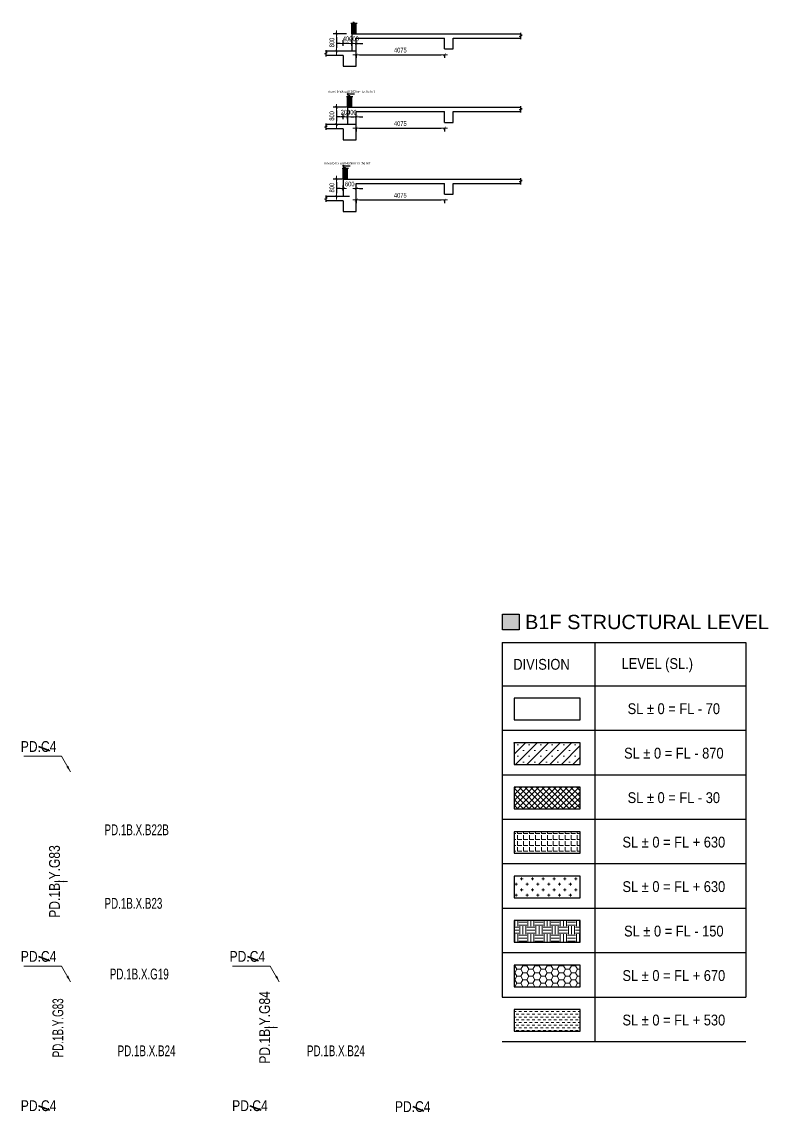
# Model space of a CAD drawing. Header units: millimetres. Extents: x -186788 to 266101, y -9748 to 236614.
# Drawn here: x 177656 to 212155, y 65977 to 116370 of the extents above; entities that cross this region are included whole.
import ezdxf
from ezdxf.enums import TextEntityAlignment as Align

# ---------------------------------------------------------------- set-up
doc = ezdxf.new("R2010")
doc.units = ezdxf.units.MM
doc.header["$MEASUREMENT"] = 0
doc.set_wipeout_variables(frame=1)
doc.header["$PDMODE"] = 1
for name, color, linetype, lineweight in [('$0$C1', 20, 'Continuous', 35), ('$0$NDC_S_THIN LINE', 7, 'Continuous', 20), ('$1$NDC_S_ANNO', 7, 'Continuous', 20), ('$1$NDC_S_BEAM NAME', 7, 'Continuous', 9), ('$1$NDC_S_DIM', 1, 'Continuous', 15), ('$1$NDC_S_VN TEXT', 7, 'Continuous', 20), ('NDC_FRAME', 7, 'Continuous', 20), ('NDC_S_DIM', 1, 'Continuous', 15), ('NDC_S_VN TEXT', 7, 'Continuous', 20)]:
    doc.layers.add(name, color=color, linetype=linetype, lineweight=lineweight)
doc.layers.add('2020-08-28', color=230, linetype='Continuous', plot=False)
for name, color, linetype in [('2020-11-30 check kien tr va ket cau', 230, 'Continuous'), ('FOOTING BOTTOM LEVEL$0$@ SL+100 EL-1.3', 11, 'Continuous'), ('FOOTING BOTTOM LEVEL$0$@ SL+300 EL-1.1', 41, 'Continuous')]:
    doc.layers.add(name, color=color, linetype=linetype)
doc.styles.add('$1$NDC_DIM', font='', dxfattribs={"width": 0.75})
doc.styles.add('$2$ARIAL', font='arial.ttf', dxfattribs={"width": 0.8})
doc.styles.add('FOOTING BOTTOM LEVEL$0$AREA MENSURATION$0$Style-Arial', font='arial.ttf')
doc.styles.add('NDC_ARIAL', font='arial.ttf', dxfattribs={"width": 0.85})
doc.styles.add('NDC_DIM', font='', dxfattribs={"width": 0.75})
doc.styles.get('$1$NDC_DIM').set_extended_font_data('Dotum')
doc.styles.get('NDC_DIM').set_extended_font_data('Dotum')
doc.dimstyles.new('$0$NDC_dim_150', dxfattribs={"dimscale": 150, "dimtxt": 2.2, "dimasz": 1.5, "dimexe": 1.5, "dimexo": 2.5, "dimgap": 1, "dimtad": 1, "dimdec": 0, "dimzin": 0, "dimdsep": 46, "dimtxsty": '$1$NDC_DIM', "dimblk": '$1$DIMMARK', "dimcen": 0.09, "dimdle": 1.2, "dimclrd": 1, "dimclre": 1, "dimclrt": 3, "dimadec": 0, "dimazin": 0, "dimtfac": 1, "dimtdec": 0, "dimtix": 1, "dimtofl": 0, "dimtmove": 0, "dimatfit": 3, "dimfxl": 0, "dimtolj": 1, "dimtzin": 0, "dimarcsym": 0})
doc.dimstyles.new('$1$NDC_dim_iso', dxfattribs={"dimtxt": 2.2, "dimasz": 1, "dimexe": 1.5, "dimexo": 2.5, "dimgap": 1, "dimtad": 1, "dimdec": 0, "dimzin": 0, "dimdsep": 46, "dimtxsty": '$1$NDC_DIM', "dimblk": '$1$DIMMARK', "dimcen": 0.09, "dimdle": 1.2, "dimclrd": 1, "dimclre": 1, "dimclrt": 3, "dimadec": 0, "dimazin": 0, "dimtfac": 1, "dimtdec": 0, "dimtix": 1, "dimtofl": 0, "dimtmove": 0, "dimatfit": 3, "dimfxl": 0, "dimtolj": 1, "dimtzin": 0, "dimarcsym": 0})
doc.dimstyles.new('NDC_dim_100', dxfattribs={"dimscale": 100, "dimtxt": 2.2, "dimasz": 1.5, "dimexe": 1.5, "dimexo": 2.5, "dimgap": 1, "dimtad": 1, "dimdec": 0, "dimzin": 0, "dimdsep": 46, "dimtxsty": 'NDC_DIM', "dimblk": 'DIMMARK', "dimcen": 0.09, "dimdle": 1.2, "dimclrd": 1, "dimclre": 1, "dimclrt": 3, "dimadec": 0, "dimazin": 0, "dimtfac": 1, "dimtdec": 0, "dimtix": 1, "dimtofl": 0, "dimtmove": 0, "dimatfit": 3, "dimfxl": 0, "dimtolj": 1, "dimtzin": 0, "dimarcsym": 0})

# ---------------------------------------------------------------- blocks, each defined once
blk = doc.blocks.new('DIMMARK')
at = {"layer": 'NDC_S_DIM', "color": 1}
blk.add_line((-1.5, 0), (1, 0), dxfattribs=at)
at = {"layer": 'NDC_S_DIM', "color": 2, "const_width": 0.1}
blk.add_lwpolyline([(-0.42, -0.42), (0.42, 0.42)], dxfattribs=at)
blk = doc.blocks.new('*D10')
at = {"color": 1, "lineweight": -2, "transparency": 16777216}
for p, q in [((192514, 115263), (192514, 115521)), ((192914, 115263), (192914, 115521)), ((192364, 115371), (192214, 115371)), ((193064, 115371), (193214, 115371))]:
    blk.add_line(p, q, dxfattribs=at)
at = {"layer": 'Defpoints', "color": 0, "transparency": 16777216}
for p in [(192514, 115013), (192914, 115371), (192914, 115013)]:
    blk.add_point(p, dxfattribs=at)
at = {"color": 1, "lineweight": -2, "transparency": 16777216, "xscale": 150, "yscale": 150, "zscale": 150}
blk.add_blockref('DIMMARK', (192514, 115371), dxfattribs=at)
at = {"color": 1, "lineweight": -2, "transparency": 16777216, "xscale": 150, "yscale": 150, "zscale": 150, "rotation": 180}
blk.add_blockref('DIMMARK', (192914, 115371), dxfattribs=at)
at = {"color": 3, "transparency": 16777216, "insert": (192714, 115581), "char_height": 220, "attachment_point": 5, "style": 'NDC_DIM'}
blk.add_mtext('\\A1;400', dxfattribs=at)
blk = doc.blocks.new('*D11')
at = {"color": 1, "lineweight": -2, "transparency": 16777216}
for p, q in [((192914, 115263), (192914, 115521)), ((193114, 115263), (193114, 115521)), ((192764, 115371), (192614, 115371)), ((193264, 115371), (193414, 115371))]:
    blk.add_line(p, q, dxfattribs=at)
at = {"layer": 'Defpoints', "color": 0, "transparency": 16777216}
for p in [(192914, 115013), (193114, 115371), (193114, 115013)]:
    blk.add_point(p, dxfattribs=at)
at = {"color": 1, "lineweight": -2, "transparency": 16777216, "xscale": 150, "yscale": 150, "zscale": 150}
blk.add_blockref('DIMMARK', (192914, 115371), dxfattribs=at)
at = {"color": 1, "lineweight": -2, "transparency": 16777216, "xscale": 150, "yscale": 150, "zscale": 150, "rotation": 180}
blk.add_blockref('DIMMARK', (193114, 115371), dxfattribs=at)
at = {"color": 3, "transparency": 16777216, "insert": (193014, 115581), "char_height": 220, "attachment_point": 5, "style": 'NDC_DIM'}
blk.add_mtext('\\A1;200', dxfattribs=at)
blk = doc.blocks.new('*D12')
at = {"color": 1, "lineweight": -2, "transparency": 16777216}
for p, q in [((192664, 115813), (192049, 115813)), ((192199, 115663), (192199, 115163)), ((192664, 115013), (192049, 115013))]:
    blk.add_line(p, q, dxfattribs=at)
at = {"layer": 'Defpoints', "color": 0, "transparency": 16777216}
for p in [(192914, 115813), (192199, 115013), (192914, 115013)]:
    blk.add_point(p, dxfattribs=at)
at = {"color": 1, "lineweight": -2, "transparency": 16777216, "xscale": 150, "yscale": 150, "zscale": 150}
for p, rotation in [((192199, 115813), 90), ((192199, 115013), 270)]:
    blk.add_blockref('DIMMARK', p, dxfattribs=dict(at, rotation=rotation))
at = {"color": 3, "transparency": 16777216, "insert": (191989, 115413), "char_height": 220, "attachment_point": 5, "rotation": 90, "style": 'NDC_DIM'}
blk.add_mtext('\\A1;800', dxfattribs=at)
blk = doc.blocks.new('*D13')
at = {"color": 1, "lineweight": -2, "transparency": 16777216}
for p, q in [((193114, 114849), (193114, 114699)), ((193264, 114849), (197039, 114849)), ((197189, 114863), (197189, 114699))]:
    blk.add_line(p, q, dxfattribs=at)
at = {"layer": 'Defpoints', "color": 0, "transparency": 16777216}
for p in [(193114, 115013), (197189, 115113), (197189, 114849)]:
    blk.add_point(p, dxfattribs=at)
at = {"color": 1, "lineweight": -2, "transparency": 16777216, "xscale": 150, "yscale": 150, "zscale": 150, "rotation": 180}
blk.add_blockref('DIMMARK', (193114, 114849), dxfattribs=at)
at = {"color": 1, "lineweight": -2, "transparency": 16777216, "xscale": 150, "yscale": 150, "zscale": 150}
blk.add_blockref('DIMMARK', (197189, 114849), dxfattribs=at)
at = {"color": 3, "transparency": 16777216, "insert": (195151, 115059), "char_height": 220, "attachment_point": 5, "style": 'NDC_DIM'}
blk.add_mtext('\\A1;4075', dxfattribs=at)
blk = doc.blocks.new('*D14')
at = {"color": 1, "lineweight": -2, "transparency": 16777216}
for p, q in [((192364, 111979), (192214, 111979)), ((192514, 111871), (192514, 112129)), ((192714, 111871), (192714, 112129)), ((192864, 111979), (193014, 111979))]:
    blk.add_line(p, q, dxfattribs=at)
at = {"layer": 'Defpoints', "color": 0, "transparency": 16777216}
for p in [(192714, 111979), (192514, 111621), (192714, 111621)]:
    blk.add_point(p, dxfattribs=at)
at = {"color": 1, "lineweight": -2, "transparency": 16777216, "xscale": 150, "yscale": 150, "zscale": 150}
blk.add_blockref('DIMMARK', (192514, 111979), dxfattribs=at)
at = {"color": 1, "lineweight": -2, "transparency": 16777216, "xscale": 150, "yscale": 150, "zscale": 150, "rotation": 180}
blk.add_blockref('DIMMARK', (192714, 111979), dxfattribs=at)
at = {"color": 3, "transparency": 16777216, "insert": (192614, 112189), "char_height": 220, "attachment_point": 5, "style": 'NDC_DIM'}
blk.add_mtext('\\A1;200', dxfattribs=at)
blk = doc.blocks.new('*D15')
at = {"color": 1, "lineweight": -2, "transparency": 16777216}
for p, q in [((192564, 111979), (192414, 111979)), ((192714, 111871), (192714, 112129)), ((193114, 111871), (193114, 112129)), ((193264, 111979), (193414, 111979))]:
    blk.add_line(p, q, dxfattribs=at)
at = {"layer": 'Defpoints', "color": 0, "transparency": 16777216}
for p in [(193114, 111979), (192714, 111621), (193114, 111621)]:
    blk.add_point(p, dxfattribs=at)
at = {"color": 1, "lineweight": -2, "transparency": 16777216, "xscale": 150, "yscale": 150, "zscale": 150}
blk.add_blockref('DIMMARK', (192714, 111979), dxfattribs=at)
at = {"color": 1, "lineweight": -2, "transparency": 16777216, "xscale": 150, "yscale": 150, "zscale": 150, "rotation": 180}
blk.add_blockref('DIMMARK', (193114, 111979), dxfattribs=at)
at = {"color": 3, "transparency": 16777216, "insert": (192914, 112189), "char_height": 220, "attachment_point": 5, "style": 'NDC_DIM'}
blk.add_mtext('\\A1;400', dxfattribs=at)
blk = doc.blocks.new('*D16')
at = {"color": 1, "lineweight": -2, "transparency": 16777216}
for p, q in [((192664, 112421), (192049, 112421)), ((192199, 112271), (192199, 111771)), ((192799, 111621), (192049, 111621))]:
    blk.add_line(p, q, dxfattribs=at)
at = {"layer": 'Defpoints', "color": 0, "transparency": 16777216}
for p in [(192914, 112421), (192199, 111621), (193114, 111621)]:
    blk.add_point(p, dxfattribs=at)
at = {"color": 1, "lineweight": -2, "transparency": 16777216, "xscale": 150, "yscale": 150, "zscale": 150}
for p, rotation in [((192199, 112421), 90), ((192199, 111621), 270)]:
    blk.add_blockref('DIMMARK', p, dxfattribs=dict(at, rotation=rotation))
at = {"color": 3, "transparency": 16777216, "insert": (191989, 112021), "char_height": 220, "attachment_point": 5, "rotation": 90, "style": 'NDC_DIM'}
blk.add_mtext('\\A1;800', dxfattribs=at)
blk = doc.blocks.new('*D17')
at = {"color": 1, "lineweight": -2, "transparency": 16777216}
for p, q in [((193114, 111457), (193114, 111307)), ((193264, 111457), (197039, 111457)), ((197189, 111471), (197189, 111307))]:
    blk.add_line(p, q, dxfattribs=at)
at = {"layer": 'Defpoints', "color": 0, "transparency": 16777216}
for p in [(193114, 111621), (197189, 111721), (197189, 111457)]:
    blk.add_point(p, dxfattribs=at)
at = {"color": 1, "lineweight": -2, "transparency": 16777216, "xscale": 150, "yscale": 150, "zscale": 150, "rotation": 180}
blk.add_blockref('DIMMARK', (193114, 111457), dxfattribs=at)
at = {"color": 1, "lineweight": -2, "transparency": 16777216, "xscale": 150, "yscale": 150, "zscale": 150}
blk.add_blockref('DIMMARK', (197189, 111457), dxfattribs=at)
at = {"color": 3, "transparency": 16777216, "insert": (195151, 111667), "char_height": 220, "attachment_point": 5, "style": 'NDC_DIM'}
blk.add_mtext('\\A1;4075', dxfattribs=at)
blk = doc.blocks.new('*D18')
at = {"color": 1, "lineweight": -2, "transparency": 16777216}
for p, q in [((192364, 108660), (192214, 108660)), ((192514, 108553), (192514, 108810)), ((193114, 108553), (193114, 108810)), ((193264, 108660), (193414, 108660))]:
    blk.add_line(p, q, dxfattribs=at)
at = {"layer": 'Defpoints', "color": 0, "transparency": 16777216}
for p in [(193114, 108660), (192514, 108303), (193114, 108303)]:
    blk.add_point(p, dxfattribs=at)
at = {"color": 1, "lineweight": -2, "transparency": 16777216, "xscale": 150, "yscale": 150, "zscale": 150}
blk.add_blockref('DIMMARK', (192514, 108660), dxfattribs=at)
at = {"color": 1, "lineweight": -2, "transparency": 16777216, "xscale": 150, "yscale": 150, "zscale": 150, "rotation": 180}
blk.add_blockref('DIMMARK', (193114, 108660), dxfattribs=at)
at = {"color": 3, "transparency": 16777216, "insert": (192814, 108870), "char_height": 220, "attachment_point": 5, "style": 'NDC_DIM'}
blk.add_mtext('\\A1;600', dxfattribs=at)
blk = doc.blocks.new('*D19')
at = {"color": 1, "lineweight": -2, "transparency": 16777216}
for p, q in [((192464, 109103), (192049, 109103)), ((192199, 108953), (192199, 108453)), ((192799, 108303), (192049, 108303))]:
    blk.add_line(p, q, dxfattribs=at)
at = {"layer": 'Defpoints', "color": 0, "transparency": 16777216}
for p in [(192714, 109103), (192199, 108303), (193114, 108303)]:
    blk.add_point(p, dxfattribs=at)
at = {"color": 1, "lineweight": -2, "transparency": 16777216, "xscale": 150, "yscale": 150, "zscale": 150}
for p, rotation in [((192199, 109103), 90), ((192199, 108303), 270)]:
    blk.add_blockref('DIMMARK', p, dxfattribs=dict(at, rotation=rotation))
at = {"color": 3, "transparency": 16777216, "insert": (191989, 108703), "char_height": 220, "attachment_point": 5, "rotation": 90, "style": 'NDC_DIM'}
blk.add_mtext('\\A1;800', dxfattribs=at)
blk = doc.blocks.new('*D20')
at = {"color": 1, "lineweight": -2, "transparency": 16777216}
for p, q in [((193114, 108139), (193114, 107989)), ((193264, 108139), (197039, 108139)), ((197189, 108153), (197189, 107989))]:
    blk.add_line(p, q, dxfattribs=at)
at = {"layer": 'Defpoints', "color": 0, "transparency": 16777216}
for p in [(197189, 108403), (193114, 108303), (197189, 108139)]:
    blk.add_point(p, dxfattribs=at)
at = {"color": 1, "lineweight": -2, "transparency": 16777216, "xscale": 150, "yscale": 150, "zscale": 150, "rotation": 180}
blk.add_blockref('DIMMARK', (193114, 108139), dxfattribs=at)
at = {"color": 1, "lineweight": -2, "transparency": 16777216, "xscale": 150, "yscale": 150, "zscale": 150}
blk.add_blockref('DIMMARK', (197189, 108139), dxfattribs=at)
at = {"color": 3, "transparency": 16777216, "insert": (195151, 108349), "char_height": 220, "attachment_point": 5, "style": 'NDC_DIM'}
blk.add_mtext('\\A1;4075', dxfattribs=at)
blk = doc.blocks.new('$1$DIMMARK')
at = {"layer": '$1$NDC_S_DIM', "color": 1}
blk.add_line((-1.5, 0), (1, 0), dxfattribs=at)
at = {"layer": '$1$NDC_S_DIM', "color": 2, "const_width": 0.1}
blk.add_lwpolyline([(-0.42, -0.42), (0.42, 0.42)], dxfattribs=at)
blk = doc.blocks.new('*U29')
at = {"layer": '$1$NDC_S_ANNO', "ltscale": 0.8, "style": '$2$ARIAL', "width": 0.8, "flags": 1}
blk.add_attdef('CHU_THICH', text='', height=2.5, dxfattribs=at).set_placement((0, 0), align=Align.MIDDLE_CENTER)
at = {"layer": '$1$NDC_S_ANNO', "ltscale": 0.8, "style": '$2$ARIAL', "width": 0.8}
blk.add_attdef('TEN', text='', height=2.5, dxfattribs=at).set_placement((-2.58, 1.03), align=Align.MIDDLE_CENTER)
at = {"layer": 'Defpoints'}
blk.add_leader([(0, 0), (-2.58, 1.03)], dimstyle='$1$NDC_dim_iso', override={"dimgap": 0.625, "dimtad": 0}, dxfattribs=at)
blk = doc.blocks.new('$0$co t check')
at = {"layer": '$0$C1', "xscale": 200, "yscale": 200, "zscale": 200}
for p in [(178948, 82671), (178948, 72971), (188598, 72971), (178948, 66071), (188717, 66071), (196240, 66029)]:
    blk.add_blockref('*U29', p, dxfattribs=at).add_auto_attribs({'TEN': 'PD.C4'})
at = {"layer": '$0$C1'}
for points in [[(179909, 81700), (179492, 82432), (177743, 82432)], [(179909, 72000), (179492, 72732), (177743, 72732)], [(189559, 72000), (189142, 72732), (187393, 72732)]]:
    blk.add_leader(points, dimstyle='$0$NDC_dim_150', override={"dimasz": 2, "dimgap": 1, "dimtad": 0}, dxfattribs=at)
blk = doc.blocks.new('*U45')
at = {"layer": '$1$NDC_S_ANNO', "ltscale": 0.8, "style": '$2$ARIAL', "width": 0.8}
blk.add_attdef('TEN', text='', height=2.5, dxfattribs=at).set_placement((0, 3), align=Align.MIDDLE_CENTER)
at = {"layer": '$1$NDC_S_ANNO', "ltscale": 0.8, "style": '$2$ARIAL', "width": 0.8, "flags": 1}
blk.add_attdef('CHU_THICH', text='', height=2.5, dxfattribs=at).set_placement((0, 0), align=Align.MIDDLE_CENTER)
at = {"layer": 'Defpoints'}
blk.add_leader([(0, 0), (0, 3)], dimstyle='$1$NDC_dim_iso', override={"dimgap": 0.625, "dimtad": 0}, dxfattribs=at)

msp = doc.modelspace()

# ---------------------------------------------------------------- hatches: boundary and pattern name
at = {"layer": '$0$NDC_S_THIN LINE', "ltscale": 100}
h = msp.add_hatch(color=251, dxfattribs=at)
h.dxf.hatch_style = 1
h.paths.add_polyline_path([(200651.3, 88999), (199881.2, 88999), (199881.2, 88266.7), (200651.3, 88266.7)])
h = msp.add_hatch()
h.set_pattern_fill('ANSI31', color=9, scale=300)
h.set_pattern_definition([(45, (193004.723, 114895.27), (-26.5165, 26.5165), [])])
h.paths.add_polyline_path([(192914, 115813.3), (193114, 115813.3), (193114, 116313), (193043, 116313), (193043, 116260.3), (192987.6, 116369.7), (192987.6, 116313), (192914, 116313)])
h = msp.add_hatch()
h.set_pattern_fill('ANSI31', color=9, scale=300)
h.set_pattern_definition([(45, (192804.723, 111502.994), (-26.5165, 26.5165), [])])
h.paths.add_polyline_path([(192714, 112421), (192914, 112421), (192914, 112920.7), (192843, 112920.7), (192843, 112868.1), (192787.6, 112977.4), (192787.6, 112920.7), (192714, 112920.7)])
h = msp.add_hatch()
h.set_pattern_fill('ANSI31', color=9, scale=300)
h.set_pattern_definition([(45, (192604.723, 108184.697), (-26.5165, 26.5165), [])])
h.paths.add_polyline_path([(192514, 109102.7), (192714, 109102.7), (192714, 109602.4), (192643, 109602.4), (192643, 109549.8), (192587.6, 109659.1), (192587.6, 109602.4), (192514, 109602.4)])

# ---------------------------------------------------------------- linework, layer by layer
for p, q in [((192914, 115813.3), (192914, 116313)), ((193114, 115813.3), (193114, 116313)), ((192714, 112421), (192714, 112920.7)), ((192914, 112421), (192914, 112920.7)), ((192514, 109102.7), (192514, 109602.4)), ((192714, 109102.7), (192714, 109602.4))]:
    msp.add_line(p, q)
for points in [[(192861.3, 116313), (192987.6, 116313), (192987.6, 116369.7), (193043, 116260.3), (193043, 116313), (193155, 116313)], [(200724, 115563.8), (200724, 115690.1), (200667.2, 115690.1), (200776.6, 115745.4), (200724, 115745.4), (200724, 115857.5)], [(191717, 114763.8), (191717, 114890.1), (191660.3, 114890.1), (191769.6, 114945.4), (191717, 114945.4), (191717, 115057.5)], [(192661.3, 112920.7), (192787.6, 112920.7), (192787.6, 112977.4), (192843, 112868.1), (192843, 112920.7), (192955, 112920.7)], [(200724, 112171.5), (200724, 112297.8), (200667.2, 112297.8), (200776.6, 112353.1), (200724, 112353.1), (200724, 112465.2)], [(191717, 111371.5), (191717, 111497.8), (191660.3, 111497.8), (191769.6, 111553.1), (191717, 111553.1), (191717, 111665.2)], [(192461.3, 109602.4), (192587.6, 109602.4), (192587.6, 109659.1), (192643, 109549.8), (192643, 109602.4), (192755, 109602.4)], [(200724, 108853.2), (200724, 108979.5), (200667.2, 108979.5), (200776.6, 109034.8), (200724, 109034.8), (200724, 109146.9)], [(191717, 108053.2), (191717, 108179.5), (191660.3, 108179.5), (191769.6, 108234.8), (191717, 108234.8), (191717, 108346.9)]]:
    msp.add_lwpolyline(points)
msp.add_lwpolyline([(199881.2, 88999), (200651.3, 88999), (200651.3, 88266.7), (199881.2, 88266.7)], close=True)
at = {"layer": '2020-11-30 check kien tr va ket cau', "color": 2}
for p, q in [((192914, 115813.3), (192914, 115013.3)), ((192914, 115813.3), (200724, 115813.3)), ((193114, 115013.3), (193114, 115613.3)), ((193114, 115613.3), (194678.7, 115613.3)), ((193114, 115613.3), (197189, 115613.3)), ((197189, 115113.3), (197189, 115613.3)), ((197589, 115113.3), (197589, 115613.3)), ((197589, 115613.3), (200724, 115613.3)), ((192514, 115013.3), (191717, 115013.3)), ((193114, 115013.3), (192514, 115013.3)), ((193114, 114313.3), (193114, 115013.3)), ((197189, 115113.3), (197589, 115113.3)), ((192514, 114813.3), (191717, 114813.3)), ((192514, 114813.3), (192514, 114313.3)), ((192514, 114313.3), (193114, 114313.3)), ((192714, 112421), (192714, 111621)), ((192714, 112421), (200724, 112421)), ((193114, 111621), (193114, 112221)), ((193114, 112221), (194678.7, 112221)), ((193114, 112221), (197189, 112221)), ((197189, 111721), (197189, 112221)), ((197589, 111721), (197589, 112221)), ((197589, 112221), (200724, 112221)), ((192514, 111621), (191717, 111621)), ((192514, 111421), (191717, 111421)), ((193114, 111621), (192514, 111621)), ((192514, 111421), (192514, 110921)), ((193114, 110921), (193114, 111621)), ((197189, 111721), (197589, 111721)), ((192514, 110921), (193114, 110921)), ((192514, 109102.7), (192514, 108302.7)), ((192514, 109102.7), (200724, 109102.7)), ((193114, 108302.7), (193114, 108902.7)), ((193114, 108902.7), (194678.7, 108902.7)), ((193114, 108902.7), (197189, 108902.7)), ((197189, 108402.7), (197189, 108902.7)), ((197589, 108402.7), (197589, 108902.7)), ((197589, 108902.7), (200724, 108902.7)), ((197189, 108402.7), (197589, 108402.7)), ((192514, 108302.7), (191717, 108302.7)), ((192514, 108102.7), (191717, 108102.7)), ((192514, 108102.7), (192514, 107602.7)), ((193114, 107602.7), (193114, 108302.7)), ((192514, 107602.7), (193114, 107602.7))]:
    msp.add_line(p, q, dxfattribs=at)
at = {"layer": '2020-11-30 check kien tr va ket cau'}
for p, q in [((192693.4, 113019.6), (192739.3, 113078.5)), ((193034.2, 113019.6), (192693.4, 113019.6)), ((192693.4, 113019.6), (192745.8, 112957.4)), ((192493.4, 109701.3), (192539.3, 109760.2)), ((192493.4, 109701.3), (192545.8, 109639.1)), ((192834.2, 109701.3), (192493.4, 109701.3))]:
    msp.add_line(p, q, dxfattribs=at)

# ---------------------------------------------------------------- block references
at = {"layer": '$1$NDC_S_VN TEXT', "xscale": 200.0000000000054, "yscale": 200.0000000000054, "zscale": 200.0000000000054, "rotation": 90}
for p, values in [((179766, 76638.6), {'TEN': 'PD.1B.Y.G83'}), ((189479.2, 69893.7), {'TEN': 'PD.1B.Y.G84'})]:
    msp.add_blockref('*U45', p, dxfattribs=at).add_auto_attribs(values)

# ---------------------------------------------------------------- texts
at = {"layer": '$1$NDC_S_BEAM NAME', "style": '$2$ARIAL', "width": 0.65}
for s, p in [('PD.1B.X.B22B', (181477.3, 78778.5)), ('PD.1B.X.B23', (181477.3, 75379.1)), ('PD.1B.X.G19', (181723.4, 72112.5)), ('PD.1B.X.B24', (182083.7, 68562.5)), ('PD.1B.X.B24', (190835.6, 68562.5))]:
    msp.add_text(s, height=500, dxfattribs=at).set_placement(p)
msp.add_text('PD.1B.Y.G83', height=500, rotation=90, dxfattribs=at).set_placement((179573.9, 68511.6))
at = {"style": 'FOOTING BOTTOM LEVEL$0$AREA MENSURATION$0$Style-Arial'}
msp.add_text('B1F STRUCTURAL LEVEL', height=660, dxfattribs=at).set_placement((200915, 88962.7), align=Align.TOP_LEFT)
at = {"color": 3, "char_height": 110, "attachment_point": 5, "style": 'NDC_DIM'}
for s, insert in [('\\A1;{\\fArial|b0|i0|c0|p34;move brick wall 200mm to the left }', (192897.6, 113148.6)), ('\\A1;{\\fArial|b0|i0|c0|p34;move brick wall 400mm to the left }', (192697.6, 109830.3))]:
    msp.add_mtext(s, dxfattribs=dict(at, insert=insert))

# ---------------------------------------------------------------- dimensions: what is measured, and where the dimension line sits
for base, p1, p2, picture, middle in [((192198.9, 115013.3), (192914, 115813.3), (192914, 115013.3), '*D12', (191988.9, 115413.3)), ((192198.9, 111621), (192914, 112421), (193114, 111621), '*D16', (191988.9, 112021)), ((192198.9, 108302.7), (192714, 109102.7), (193114, 108302.7), '*D19', (191988.9, 108702.7))]:
    dim = msp.add_linear_dim(base=base, p1=p1, p2=p2, angle=90, dimstyle='NDC_dim_100')
    dim.commit()
    dim.dimension.update_dxf_attribs({"geometry": picture, "text_midpoint": middle})
for base, p1, p2, picture, middle in [((192914, 115371), (192514, 115013.3), (192914, 115013.3), '*D10', (192714, 115581)), ((193114, 115371), (192914, 115013.3), (193114, 115013.3), '*D11', (193014, 115581)), ((197189, 114849.2), (193114, 115013.3), (197189, 115113.3), '*D13', (195151.5, 115059.2)), ((192714, 111978.7), (192514, 111621), (192714, 111621), '*D14', (192614, 112188.7)), ((193114, 111978.7), (192714, 111621), (193114, 111621), '*D15', (192914, 112188.7)), ((197189, 111457), (193114, 111621), (197189, 111721), '*D17', (195151.5, 111667)), ((193114, 108660.4), (192514, 108302.7), (193114, 108302.7), '*D18', (192814, 108870.4)), ((197189, 108138.7), (193114, 108302.7), (197189, 108402.7), '*D20', (195151.5, 108348.7))]:
    dim = msp.add_linear_dim(base=base, p1=p1, p2=p2, dimstyle='NDC_dim_100')
    dim.commit()
    dim.dimension.update_dxf_attribs({"geometry": picture, "text_midpoint": middle})

# ---------------------------------------------------------------- wipeouts: each hides what was drawn before it
msp.add_wipeout([(199863.1, 87685.7), (211128.6, 87685.7), (211128.6, 67714.4), (199863.1, 67714.4)]).dxf.layer = '2020-08-28'

# ---------------------------------------------------------------- next in the draw order: hatches: boundary and pattern name
at = {"layer": 'NDC_FRAME'}
h = msp.add_hatch(dxfattribs=at)
h.set_pattern_fill('SACNCR', color=8, scale=4000)
h.set_pattern_definition([(45, (-29052.68, 89582.45), (-265.16504, 265.16504), []), (45, (-28787.5, 89582.45), (-265.16504, 265.16504), [0, -375])])
h.paths.add_polyline_path([(203461.3, 83051.5), (200410.9, 83051.5), (200410.9, 82051.5), (203461.3, 82051.5)])
at = {"layer": 'NDC_S_DIM', "ltscale": 100}
h = msp.add_hatch(dxfattribs=at)
h.set_pattern_fill('ANSI37', color=251, scale=1500)
h.set_pattern_definition([(45, (-18591.86, -35473.31), (-132.58252, 132.58252), []), (135, (-18591.86, -35473.31), (-132.58252, -132.58252), [])])
h.paths.add_polyline_path([(203461.3, 80995.9), (200410.9, 80995.9), (200410.9, 79995.9), (203461.3, 79995.9)])
h = msp.add_hatch(dxfattribs=at)
h.set_pattern_fill('ANGLE', color=251, scale=1000)
h.set_pattern_definition([(0, (-29052.68, 89582.45), (0, 275), [200, -75]), (90, (-29052.68, 89582.45), (-275, 2e-14), [200, -75])])
h.paths.add_polyline_path([(203461.3, 78940.3), (200410.9, 78940.3), (200410.9, 77940.3), (203461.3, 77940.3)])
h = msp.add_hatch(dxfattribs=at)
h.set_pattern_fill('CROSS', color=251, scale=1000)
h.set_pattern_definition([(0, (-29052.68, 106009.14), (250, 250), [125, -375]), (90, (-28990.18, 105946.64), (-250, 250), [125, -375])])
h.paths.add_polyline_path([(203461.3, 76884.7), (200410.9, 76884.7), (200410.9, 75884.7), (203461.3, 75884.7)])
h = msp.add_hatch(dxfattribs=at)
h.set_pattern_fill('EARTH', color=251, scale=1500)
h.paths.add_polyline_path([(203461.3, 74829.2), (200410.9, 74829.2), (200410.9, 73829.2), (203461.3, 73829.2)])
h = msp.add_hatch(dxfattribs=at)
h.set_pattern_fill('HONEY', color=251, scale=1500)
h.paths.add_polyline_path([(203461.3, 72773.6), (200410.9, 72773.6), (200410.9, 71773.6), (203461.3, 71773.6)])
h = msp.add_hatch(dxfattribs=at)
h.set_pattern_fill('DASH', color=251, scale=1000)
h.paths.add_polyline_path([(203461.3, 70718), (200410.9, 70718), (200410.9, 69718), (203461.3, 69718)])

# ---------------------------------------------------------------- next in the draw order: linework, layer by layer
for p, q in [((199863.1, 87685.7), (211128.6, 87685.7)), ((199863.1, 87685.7), (199863.1, 71296.6)), ((204143, 87685.7), (204143, 69241)), ((211128.6, 87685.7), (211128.6, 71296.6)), ((199863.1, 85685.7), (211128.6, 85685.7)), ((199863.1, 83630.1), (211128.6, 83630.1)), ((199863.1, 81574.5), (211128.6, 81574.5)), ((199863.1, 79518.9), (211128.6, 79518.9)), ((199863.1, 77463.4), (211128.6, 77463.4)), ((199863.1, 75407.8), (211128.6, 75407.8)), ((199863.1, 73352.2), (211128.6, 73352.2)), ((199863.1, 71296.6), (211128.6, 71296.6)), ((199863.1, 69241), (211128.6, 69241))]:
    msp.add_line(p, q)
at = {"layer": 'FOOTING BOTTOM LEVEL$0$@ SL+100 EL-1.3', "color": 7}
for points in [[(203461.3, 83051.5), (200410.9, 83051.5), (200410.9, 82051.5), (203461.3, 82051.5)], [(203461.3, 80995.9), (200410.9, 80995.9), (200410.9, 79995.9), (203461.3, 79995.9)], [(203461.3, 78940.3), (200410.9, 78940.3), (200410.9, 77940.3), (203461.3, 77940.3)], [(203461.3, 76884.7), (200410.9, 76884.7), (200410.9, 75884.7), (203461.3, 75884.7)], [(203461.3, 74829.2), (200410.9, 74829.2), (200410.9, 73829.2), (203461.3, 73829.2)], [(203461.3, 72773.6), (200410.9, 72773.6), (200410.9, 71773.6), (203461.3, 71773.6)], [(203461.3, 70718), (200410.9, 70718), (200410.9, 69718), (203461.3, 69718)]]:
    msp.add_lwpolyline(points, close=True, dxfattribs=at)
at = {"layer": 'FOOTING BOTTOM LEVEL$0$@ SL+300 EL-1.1', "color": 7}
msp.add_lwpolyline([(203461.3, 85107.1), (200410.9, 85107.1), (200410.9, 84107.1), (203461.3, 84107.1)], close=True, dxfattribs=at)

# ---------------------------------------------------------------- next in the draw order: block references
at = {"layer": '$1$NDC_S_DIM'}
msp.add_blockref('$0$co t check', (0, 0), dxfattribs=at)

# ---------------------------------------------------------------- next in the draw order: texts
at = {"layer": 'NDC_S_VN TEXT', "style": 'NDC_ARIAL', "width": 0.85}
for s, p in [('DIVISION', (200373.8, 86925.3)), ('LEVEL (SL.)', (205380, 86960))]:
    msp.add_text(s, height=500, dxfattribs=at).set_placement(p, align=Align.TOP_LEFT)
for s, p in [('SL %%P 0 = FL - 70', (207793.7, 84374.7)), ('SL %%P 0 = FL - 870', (207793.7, 82319.1)), ('SL %%P 0 = FL - 30', (207793.7, 80263.5)), ('SL %%P 0 = FL + 630', (207793.7, 78207.9)), ('SL %%P 0 = FL + 630', (207793.7, 76152.3)), ('SL %%P 0 = FL - 150', (207793.7, 74096.8)), ('SL %%P 0 = FL + 670', (207793.7, 72041.2)), ('SL %%P 0 = FL + 530', (207793.7, 69985.6))]:
    msp.add_text(s, height=500, dxfattribs=at).set_placement(p, align=Align.CENTER)

doc.saveas('drawing.dxf')
